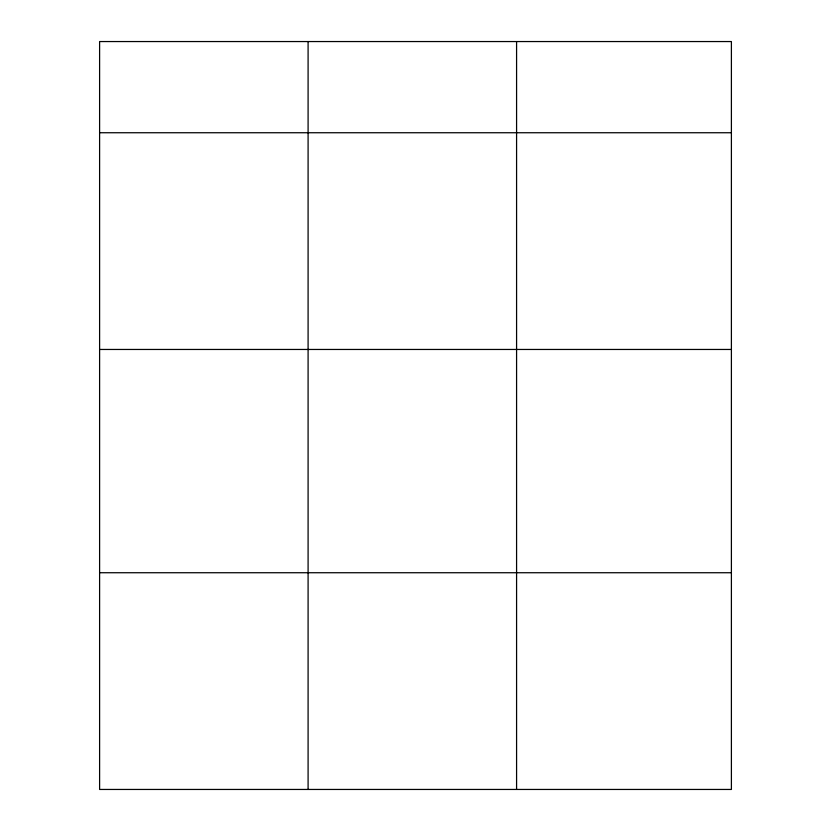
<?xml version="1.0" encoding="UTF-8"?>
<svg xmlns="http://www.w3.org/2000/svg" width="831" height="831" viewBox="0 0 831 831"><rect width="100%" height="100%" fill="white"/><g stroke="black" fill="none" stroke-linecap="round" stroke-linejoin="round"><path stroke-width="1.25" d="M731.394 349.456L731.394 41.55L99.606 41.55L99.606 789.45L731.394 789.45L731.394 349.456L99.606 349.456M99.606 132.742L731.394 132.742M99.606 572.736L731.394 572.736M516.581 41.55L516.581 789.45M308.093 41.55L308.093 789.45"/></g></svg>
